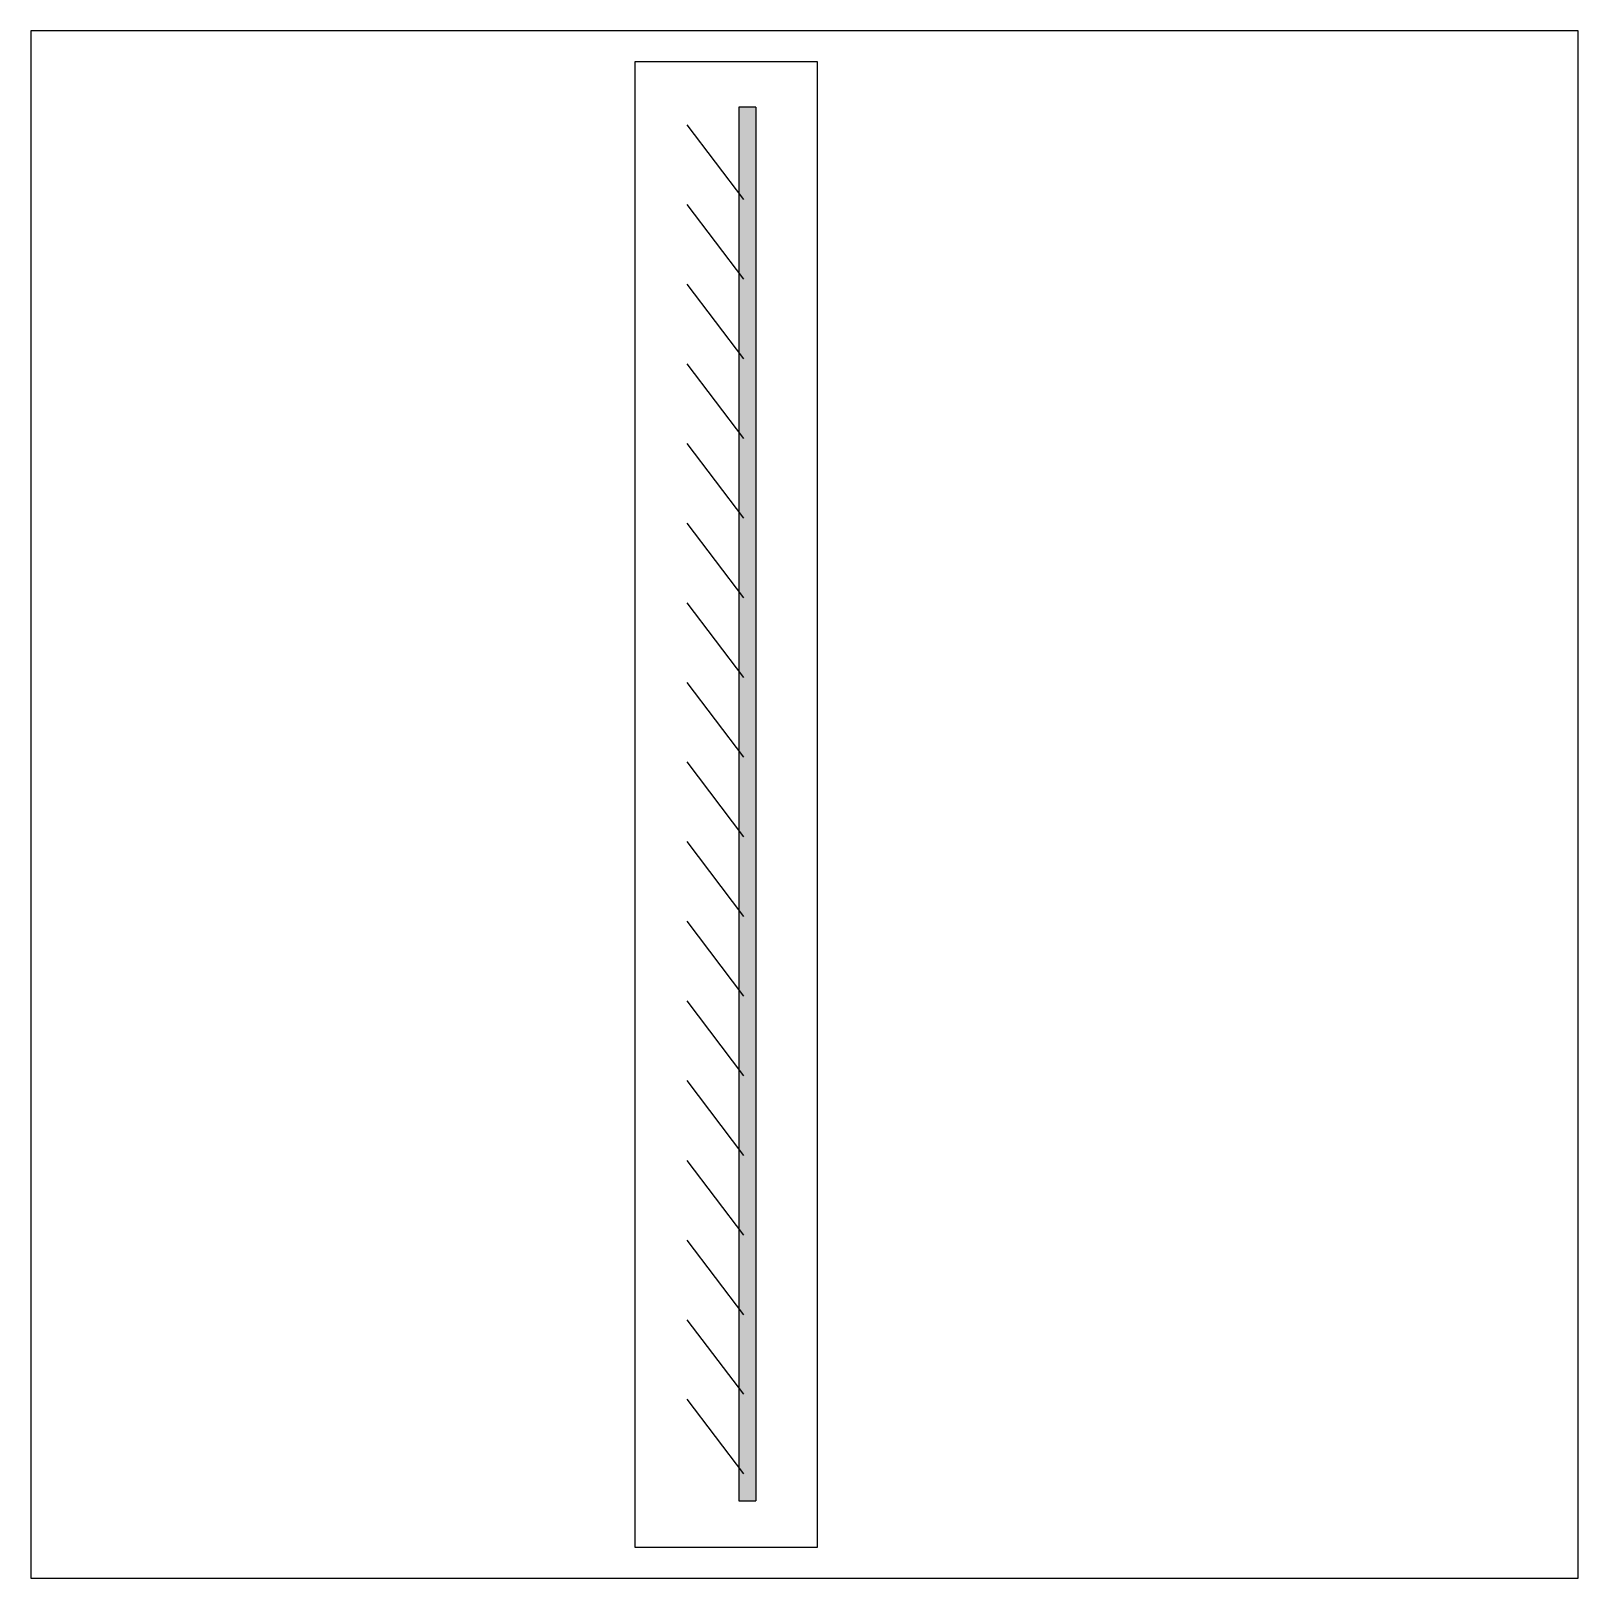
# Model space of a CAD drawing. Header units: millimetres. Extents: x 0 to 1000, y 0 to 1000.
import ezdxf

# ---------------------------------------------------------------- set-up
doc = ezdxf.new("R2010")
doc.units = ezdxf.units.MM
doc.layers.get('0').update_dxf_attribs({"color": 2})
doc.layers.add('1', color=1, linetype='Continuous')
doc.layers.add('2', color=7, linetype='Continuous')

msp = doc.modelspace()

# ---------------------------------------------------------------- hatches: boundary and pattern name
at = {"layer": '2'}
msp.add_hatch(color=256, dxfattribs=at).paths.add_polyline_path([(468.5, 950.7), (457.6, 950.7), (457.6, 49.9), (468.5, 49.9)])

# ---------------------------------------------------------------- linework, layer by layer
at = {"color": 2}
msp.add_lwpolyline([(0, 0), (1000, 0), (1000, 1000), (0, 1000)], close=True, dxfattribs=at)
at = {"layer": '1', "color": 1}
for p, q in [((508.4, 980), (390.4, 980)), ((390.4, 980), (390.4, 20)), ((508.4, 20), (508.4, 980)), ((390.4, 20), (508.4, 20))]:
    msp.add_line(p, q, dxfattribs=at)
at = {"layer": '2'}
for p, q in [((468.5, 950.7), (457.6, 950.7)), ((457.6, 950.7), (457.6, 49.9)), ((468.5, 950.7), (468.5, 49.9)), ((424, 939.4), (460.6, 891.1)), ((424, 887.9), (460.6, 839.6)), ((424, 836.4), (460.6, 788.1)), ((424, 784.9), (460.6, 736.6)), ((424, 733.4), (460.6, 685.1)), ((424, 681.9), (460.6, 633.6)), ((424, 630.4), (460.6, 582.1)), ((424, 578.9), (460.6, 530.7)), ((424, 527.5), (460.6, 479.2)), ((424, 476), (460.6, 427.7)), ((424, 424.5), (460.6, 376.2)), ((424, 373), (460.6, 324.7)), ((424, 321.5), (460.6, 273.2)), ((424, 270), (460.6, 221.7)), ((424, 218.5), (460.6, 170.2)), ((424, 167), (460.6, 118.8)), ((424, 115.6), (460.6, 67.3)), ((457.6, 49.9), (468.5, 49.9))]:
    msp.add_line(p, q, dxfattribs=at)

doc.saveas('drawing.dxf')
